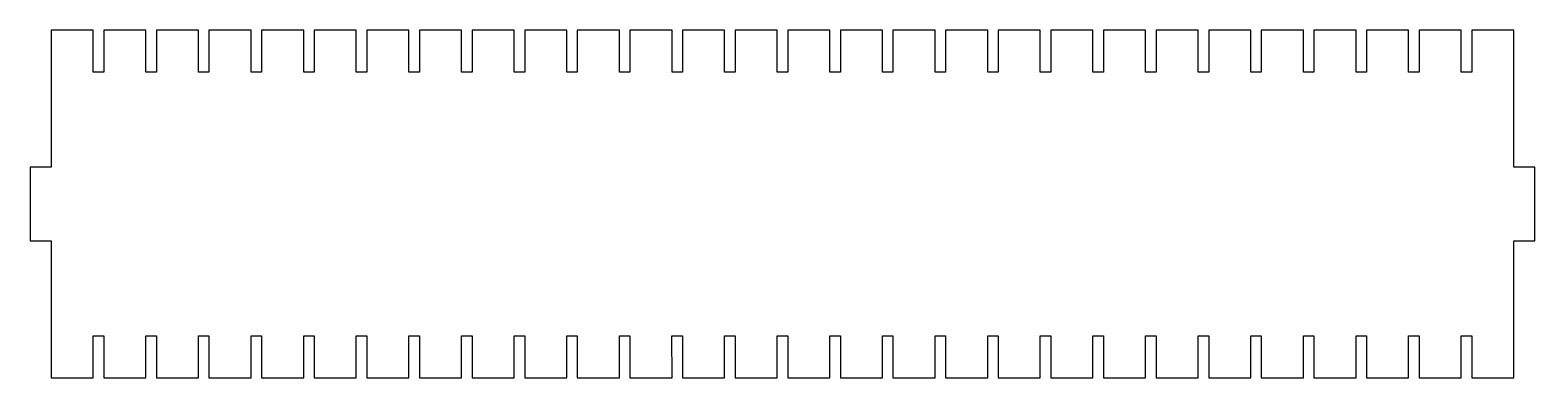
# Model space of a CAD drawing. Extents: x 0 to 71.5, y 0 to 16.5.
import ezdxf

# ---------------------------------------------------------------- set-up
doc = ezdxf.new("R2010")
doc.units = 0
doc.layers.add('Layer_1', color=7, linetype='CONTINUOUS')

msp = doc.modelspace()

# ---------------------------------------------------------------- linework, layer by layer
at = {"layer": 'Layer_1', "color": 7}
for p, q in [((2.999715, 16.50018), (0.999905, 16.50018)), ((0.999905, 16.50018), (0.999905, 10.000235)), ((2.999887, 14.500015), (2.999715, 16.50018)), ((5.500026, 16.50018), (3.499666, 16.50018)), ((3.499666, 16.50018), (3.499838, 14.500015)), ((5.500198, 14.500015), (5.500026, 16.50018)), ((7.999789, 16.50018), (5.99998, 16.50018)), ((5.99998, 16.50018), (6.000152, 14.500015)), ((7.999961, 14.500015), (7.999789, 16.50018)), ((10.5001, 16.50018), (8.49974, 16.50018)), ((8.49974, 16.50018), (8.499912, 14.500015)), ((10.500273, 14.500015), (10.5001, 16.50018)), ((12.999861, 16.50018), (11.000054, 16.50018)), ((11.000054, 16.50018), (11.000226, 14.500015)), ((13.000033, 14.500015), (12.999861, 16.50018)), ((15.500175, 16.50018), (13.499815, 16.50018)), ((13.499815, 16.50018), (13.499987, 14.500015)), ((15.500347, 14.500015), (15.500175, 16.50018)), ((17.999936, 16.50018), (16.000126, 16.50018)), ((16.000126, 16.50018), (16.000298, 14.500015)), ((18.000108, 14.500015), (17.999936, 16.50018)), ((20.499411, 16.500067), (18.499602, 16.500067)), ((18.499602, 16.500067), (18.499774, 14.49993)), ((20.499584, 14.49993), (20.499411, 16.500067)), ((22.999723, 16.500067), (20.999363, 16.500067)), ((20.999363, 16.500067), (20.999535, 14.49993)), ((22.999895, 14.49993), (22.999723, 16.500067)), ((25.499486, 16.500067), (23.499676, 16.500067)), ((23.499676, 16.500067), (23.499849, 14.49993)), ((25.499658, 14.49993), (25.499486, 16.500067)), ((27.999797, 16.500067), (25.999437, 16.500067)), ((25.999437, 16.500067), (25.999609, 14.49993)), ((27.999969, 14.49993), (27.999797, 16.500067)), ((30.499558, 16.500067), (28.499748, 16.500067)), ((28.499748, 16.500067), (28.49992, 14.49993)), ((30.49973, 14.49993), (30.499558, 16.500067)), ((32.999872, 16.500067), (30.999512, 16.500067)), ((30.999512, 16.500067), (30.999684, 14.49993)), ((33.000044, 14.49993), (32.999872, 16.500067)), ((35.49963, 16.500067), (33.49982, 16.500067)), ((33.49982, 16.500067), (33.499992, 14.49993)), ((35.499802, 14.49993), (35.49963, 16.500067)), ((37.99941, 16.500067), (35.999601, 16.500067)), ((35.999601, 16.500067), (35.999773, 14.49993)), ((37.999583, 14.49993), (37.99941, 16.500067)), ((40.499721, 16.500067), (38.499361, 16.500067)), ((38.499361, 16.500067), (38.499534, 14.49993)), ((40.499894, 14.49993), (40.499721, 16.500067)), ((42.999485, 16.500067), (40.999675, 16.500067)), ((40.999675, 16.500067), (40.999847, 14.49993)), ((42.999657, 14.49993), (42.999485, 16.500067)), ((45.499796, 16.500067), (43.499436, 16.500067)), ((43.499436, 16.500067), (43.499608, 14.49993)), ((45.499968, 14.49993), (45.499796, 16.500067)), ((47.999557, 16.500067), (45.99975, 16.500067)), ((45.99975, 16.500067), (45.999922, 14.49993)), ((47.999729, 14.49993), (47.999557, 16.500067)), ((50.499871, 16.500067), (48.499511, 16.500067)), ((48.499511, 16.500067), (48.499683, 14.49993)), ((50.500043, 14.49993), (50.499871, 16.500067)), ((52.999632, 16.500067), (50.999822, 16.500067)), ((50.999822, 16.500067), (50.999994, 14.49993)), ((52.999804, 14.49993), (52.999632, 16.500067)), ((55.499409, 16.500067), (53.499599, 16.500067)), ((53.499599, 16.500067), (53.499772, 14.49993)), ((55.499581, 14.49993), (55.499409, 16.500067)), ((57.999723, 16.500067), (55.999363, 16.500067)), ((55.999363, 16.500067), (55.999535, 14.49993)), ((57.999895, 14.49993), (57.999723, 16.500067)), ((60.499484, 16.500067), (58.499674, 16.500067)), ((58.499674, 16.500067), (58.499846, 14.49993)), ((60.499656, 14.49993), (60.499484, 16.500067)), ((62.999795, 16.500067), (60.999435, 16.500067)), ((60.999435, 16.500067), (60.999607, 14.49993)), ((62.999967, 14.49993), (62.999795, 16.500067)), ((65.499559, 16.500067), (63.499749, 16.500067)), ((63.499749, 16.500067), (63.499921, 14.49993)), ((65.499731, 14.49993), (65.499559, 16.500067)), ((67.99987, 16.500067), (65.99951, 16.500067)), ((65.99951, 16.500067), (65.999682, 14.49993)), ((68.000042, 14.49993), (67.99987, 16.500067)), ((70.49963, 16.500067), (68.499823, 16.500067)), ((68.499823, 16.500067), (68.499996, 14.49993)), ((70.49963, 10.000151), (70.49963, 16.500067)), ((3.499838, 14.500015), (2.999887, 14.500015)), ((6.000152, 14.500015), (5.500198, 14.500015)), ((8.499912, 14.500015), (7.999961, 14.500015)), ((11.000226, 14.500015), (10.500273, 14.500015)), ((13.499987, 14.500015), (13.000033, 14.500015)), ((16.000298, 14.500015), (15.500347, 14.500015)), ((18.499774, 14.49993), (18.000108, 14.500015)), ((20.999535, 14.49993), (20.499584, 14.49993)), ((23.499849, 14.49993), (22.999895, 14.49993)), ((25.999609, 14.49993), (25.499658, 14.49993)), ((28.49992, 14.49993), (27.999969, 14.49993)), ((30.999684, 14.49993), (30.49973, 14.49993)), ((33.499992, 14.49993), (33.000044, 14.49993)), ((35.999773, 14.49993), (35.499802, 14.49993)), ((38.499534, 14.49993), (37.999583, 14.49993)), ((40.999847, 14.49993), (40.499894, 14.49993)), ((43.499608, 14.49993), (42.999657, 14.49993)), ((45.999922, 14.49993), (45.499968, 14.49993)), ((48.499683, 14.49993), (47.999729, 14.49993)), ((50.999994, 14.49993), (50.500043, 14.49993)), ((53.499772, 14.49993), (52.999804, 14.49993)), ((55.999535, 14.49993), (55.499581, 14.49993)), ((58.499846, 14.49993), (57.999895, 14.49993)), ((60.999607, 14.49993), (60.499656, 14.49993)), ((63.499921, 14.49993), (62.999967, 14.49993)), ((65.999682, 14.49993), (65.499731, 14.49993)), ((68.499996, 14.49993), (68.000042, 14.49993)), ((0.999905, 10.000235), (0, 10.000235)), ((0, 10.000235), (0, 6.500031)), ((71.499535, 10.000151), (70.49963, 10.000151)), ((71.499535, 6.499918), (71.499535, 10.000151)), ((0, 6.500031), (0.999905, 6.500031)), ((0.999905, 6.500031), (0.999905, 0.000086)), ((70.49963, 0.000001), (70.49963, 6.499918)), ((70.49963, 6.499918), (71.499535, 6.499918)), ((2.999715, 0.000086), (2.99915, 1.999941)), ((2.99915, 1.999941), (3.499101, 1.999941)), ((3.499101, 1.999941), (3.499666, 0.000086)), ((5.500026, 0.000086), (5.499461, 1.999941)), ((5.499461, 1.999941), (5.999415, 1.999941)), ((5.999415, 1.999941), (5.99998, 0.000086)), ((7.999789, 0.000086), (7.999225, 1.999941)), ((7.999225, 1.999941), (8.499176, 1.999941)), ((8.499176, 1.999941), (8.49974, 0.000086)), ((10.5001, 0.000086), (10.499536, 1.999941)), ((10.499536, 1.999941), (10.99949, 1.999941)), ((10.99949, 1.999941), (11.000054, 0.000086)), ((12.999861, 0.000086), (12.999297, 1.999941)), ((12.999297, 1.999941), (13.499251, 1.999941)), ((13.499251, 1.999941), (13.499815, 0.000086)), ((15.500175, 0.000086), (15.499611, 1.999941)), ((15.499611, 1.999941), (15.999562, 1.999941)), ((15.999562, 1.999941), (16.000126, 0.000086)), ((17.999936, 0.000086), (17.999371, 1.999941)), ((17.999371, 1.999941), (18.499037, 1.999828)), ((18.499037, 1.999828), (18.499602, 0.000001)), ((20.499411, 0.000001), (20.498847, 1.999828)), ((20.498847, 1.999828), (20.998798, 1.999828)), ((20.998798, 1.999828), (20.999363, 0.000001)), ((22.999723, 0.000001), (22.999158, 1.999828)), ((22.999158, 1.999828), (23.499112, 1.999828)), ((23.499112, 1.999828), (23.499676, 0.000001)), ((25.499486, 0.000001), (25.498922, 1.999828)), ((25.498922, 1.999828), (25.998873, 1.999828)), ((25.998873, 1.999828), (25.999437, 0.000001)), ((27.999797, 0.000001), (27.999233, 1.999828)), ((27.999233, 1.999828), (28.499184, 1.999828)), ((28.499184, 1.999828), (28.499748, 0.000001)), ((30.499558, 0.000001), (30.498994, 1.999828)), ((30.498994, 1.999828), (30.998947, 1.999828)), ((30.998947, 1.999828), (30.999512, 0.000001)), ((32.999872, 0.000001), (32.999307, 1.999828)), ((32.999307, 1.999828), (33.499256, 1.999828)), ((33.499256, 1.999828), (33.49982, 0.000001)), ((35.49963, 0.000001), (35.499065, 1.999828)), ((35.499065, 1.999828), (35.999036, 1.999828)), ((35.999036, 1.999828), (35.999601, 0.000001)), ((37.99941, 0.000001), (37.998846, 1.999828)), ((37.998846, 1.999828), (38.498797, 1.999828)), ((38.498797, 1.999828), (38.499361, 0.000001)), ((40.499721, 0.000001), (40.499157, 1.999828)), ((40.499157, 1.999828), (40.999111, 1.999828)), ((40.999111, 1.999828), (40.999675, 0.000001)), ((42.999485, 0.000001), (42.998921, 1.999828)), ((42.998921, 1.999828), (43.498872, 1.999828)), ((43.498872, 1.999828), (43.499436, 0.000001)), ((45.499796, 0.000001), (45.499232, 1.999828)), ((45.499232, 1.999828), (45.999186, 1.999828)), ((45.999186, 1.999828), (45.99975, 0.000001)), ((47.999557, 0.000001), (47.998992, 1.999828)), ((47.998992, 1.999828), (48.498946, 1.999828)), ((48.498946, 1.999828), (48.499511, 0.000001)), ((50.499871, 0.000001), (50.499306, 1.999828)), ((50.499306, 1.999828), (50.999257, 1.999828)), ((50.999257, 1.999828), (50.999822, 0.000001)), ((52.999632, 0.000001), (52.999067, 1.999828)), ((52.999067, 1.999828), (53.499035, 1.999828)), ((53.499035, 1.999828), (53.499599, 0.000001)), ((55.499409, 0.000001), (55.498845, 1.999828)), ((55.498845, 1.999828), (55.998799, 1.999828)), ((55.998799, 1.999828), (55.999363, 0.000001)), ((57.999723, 0.000001), (57.999159, 1.999828)), ((57.999159, 1.999828), (58.49911, 1.999828)), ((58.49911, 1.999828), (58.499674, 0.000001)), ((60.499484, 0.000001), (60.498919, 1.999828)), ((60.498919, 1.999828), (60.99887, 1.999828)), ((60.99887, 1.999828), (60.999435, 0.000001)), ((62.999795, 0.000001), (62.999231, 1.999828)), ((62.999231, 1.999828), (63.499184, 1.999828)), ((63.499184, 1.999828), (63.499749, 0.000001)), ((65.499559, 0.000001), (65.498994, 1.999828)), ((65.498994, 1.999828), (65.998945, 1.999828)), ((65.998945, 1.999828), (65.99951, 0.000001)), ((67.99987, 0.000001), (67.999305, 1.999828)), ((67.999305, 1.999828), (68.499259, 1.999828)), ((68.499259, 1.999828), (68.499823, 0.000001)), ((0.999905, 0.000086), (2.999715, 0.000086)), ((3.499666, 0.000086), (5.500026, 0.000086)), ((5.99998, 0.000086), (7.999789, 0.000086)), ((8.49974, 0.000086), (10.5001, 0.000086)), ((11.000054, 0.000086), (12.999861, 0.000086)), ((13.499815, 0.000086), (15.500175, 0.000086)), ((16.000126, 0.000086), (17.999936, 0.000086)), ((18.499602, 0.000001), (20.499411, 0.000001)), ((20.999363, 0.000001), (22.999723, 0.000001)), ((23.499676, 0.000001), (25.499486, 0.000001)), ((25.999437, 0.000001), (27.999797, 0.000001)), ((28.499748, 0.000001), (30.499558, 0.000001)), ((30.999512, 0.000001), (32.999872, 0.000001)), ((33.49982, 0.000001), (35.49963, 0.000001)), ((35.999601, 0.000001), (37.99941, 0.000001)), ((38.499361, 0.000001), (40.499721, 0.000001)), ((40.999675, 0.000001), (42.999485, 0.000001)), ((43.499436, 0.000001), (45.499796, 0.000001)), ((45.99975, 0.000001), (47.999557, 0.000001)), ((48.499511, 0.000001), (50.499871, 0.000001)), ((50.999822, 0.000001), (52.999632, 0.000001)), ((53.499599, 0.000001), (55.499409, 0.000001)), ((55.999363, 0.000001), (57.999723, 0.000001)), ((58.499674, 0.000001), (60.499484, 0.000001)), ((60.999435, 0.000001), (62.999795, 0.000001)), ((63.499749, 0.000001), (65.499559, 0.000001)), ((65.99951, 0.000001), (67.99987, 0.000001)), ((68.499823, 0.000001), (70.49963, 0.000001))]:
    msp.add_line(p, q, dxfattribs=at)

doc.saveas('drawing.dxf')
